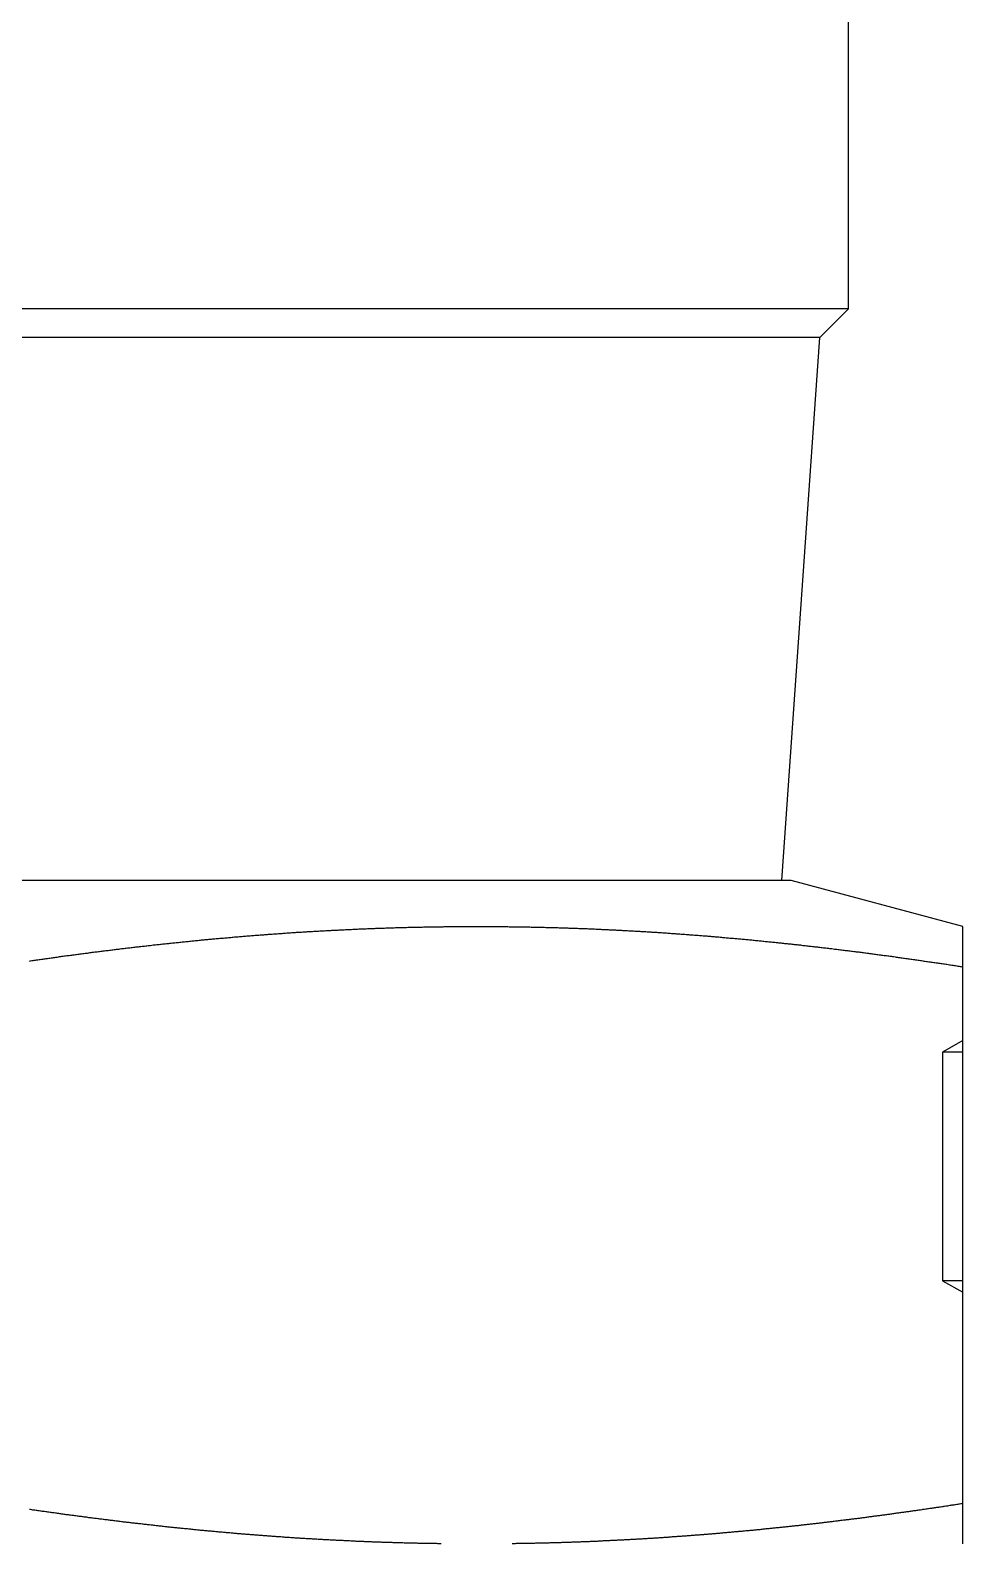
# Model space of a CAD drawing. Extents: x -6 to 107, y -15 to 86.
# Drawn here: x 97.18 to 105.33, y 10.18 to 23.41 of the extents above; entities that cross this region are included whole.
import ezdxf

# ---------------------------------------------------------------- set-up
doc = ezdxf.new("R2010")
doc.units = 0
doc.layers.get('0').update_dxf_attribs({"linetype": 'CONTINUOUS'})

msp = doc.modelspace()

# ---------------------------------------------------------------- linework, layer by layer
at = {"color": 7, "linetype": 'CONTINUOUS'}
for p, q in [((104.331, 20.978), (104.331, 23.978)), ((104.331, 20.978), (89.331, 20.978)), ((104.081, 20.728), (104.331, 20.978)), ((104.081, 20.728), (89.581, 20.728)), ((103.748, 15.978), (104.081, 20.728)), ((103.831, 15.978), (89.831, 15.978)), ((105.331, 15.576), (103.831, 15.978)), ((105.331, 10.178), (105.331, 15.576)), ((105.331, 14.578), (105.155, 14.478)), ((105.155, 14.478), (105.155, 12.478)), ((105.331, 14.478), (105.155, 14.478)), ((105.155, 12.478), (105.331, 12.378)), ((105.331, 12.478), (105.155, 12.478))]:
    msp.add_line(p, q, dxfattribs=at)
at = {"color": 7}
for points in [[(97.169, 15.274, 0), (97.179, 15.276, 0), (97.19, 15.278, 0), (97.201, 15.279, 0), (97.211, 15.281, 0), (97.222, 15.282, 0), (97.232, 15.284, 0), (97.243, 15.285, 0), (97.253, 15.287, 0), (97.264, 15.288, 0), (97.275, 15.29, 0), (97.285, 15.291, 0), (97.296, 15.293, 0), (97.306, 15.294, 0), (97.317, 15.296, 0), (97.327, 15.297, 0), (97.338, 15.299, 0), (97.349, 15.3, 0), (97.359, 15.302, 0), (97.37, 15.303, 0), (97.38, 15.305, 0), (97.391, 15.306, 0), (97.401, 15.307, 0), (97.412, 15.309, 0), (97.423, 15.31, 0), (97.433, 15.312, 0), (97.444, 15.313, 0), (97.454, 15.315, 0), (97.465, 15.316, 0), (97.476, 15.318, 0), (97.486, 15.319, 0), (97.497, 15.321, 0), (97.507, 15.322, 0), (97.518, 15.323, 0), (97.529, 15.325, 0), (97.539, 15.326, 0), (97.55, 15.328, 0), (97.56, 15.329, 0), (97.571, 15.331, 0), (97.582, 15.332, 0), (97.592, 15.333, 0), (97.603, 15.335, 0), (97.613, 15.336, 0), (97.624, 15.338, 0), (97.635, 15.339, 0), (97.645, 15.34, 0), (97.656, 15.342, 0), (97.666, 15.343, 0), (97.677, 15.344, 0), (97.688, 15.346, 0), (97.698, 15.347, 0), (97.709, 15.349, 0), (97.719, 15.35, 0), (97.73, 15.351, 0), (97.74, 15.353, 0), (97.751, 15.354, 0), (97.762, 15.355, 0), (97.772, 15.357, 0), (97.783, 15.358, 0), (97.793, 15.359, 0), (97.804, 15.361, 0), (97.815, 15.362, 0), (97.825, 15.363, 0), (97.836, 15.365, 0), (97.847, 15.366, 0), (97.857, 15.367, 0), (97.868, 15.369, 0), (97.878, 15.37, 0), (97.889, 15.371, 0), (97.9, 15.373, 0), (97.91, 15.374, 0), (97.921, 15.375, 0), (97.931, 15.377, 0), (97.942, 15.378, 0), (97.953, 15.379, 0), (97.963, 15.38, 0), (97.974, 15.382, 0), (97.984, 15.383, 0), (97.995, 15.384, 0), (98.006, 15.385, 0), (98.016, 15.387, 0), (98.027, 15.388, 0), (98.037, 15.389, 0), (98.048, 15.39, 0), (98.059, 15.392, 0), (98.069, 15.393, 0), (98.08, 15.394, 0), (98.091, 15.395, 0), (98.101, 15.397, 0), (98.112, 15.398, 0), (98.122, 15.399, 0), (98.133, 15.4, 0), (98.144, 15.402, 0), (98.154, 15.403, 0), (98.165, 15.404, 0), (98.175, 15.405, 0), (98.186, 15.406, 0), (98.197, 15.408, 0), (98.207, 15.409, 0), (98.218, 15.41, 0), (98.228, 15.411, 0), (98.239, 15.412, 0), (98.25, 15.414, 0), (98.26, 15.415, 0), (98.271, 15.416, 0), (98.282, 15.417, 0), (98.292, 15.418, 0), (98.303, 15.419, 0), (98.314, 15.421, 0), (98.324, 15.422, 0), (98.335, 15.423, 0), (98.345, 15.424, 0), (98.356, 15.425, 0), (98.367, 15.426, 0), (98.377, 15.427, 0), (98.388, 15.428, 0), (98.398, 15.43, 0), (98.409, 15.431, 0), (98.42, 15.432, 0), (98.43, 15.433, 0), (98.441, 15.434, 0), (98.452, 15.435, 0), (98.462, 15.436, 0), (98.473, 15.437, 0), (98.484, 15.438, 0), (98.494, 15.44, 0), (98.505, 15.441, 0), (98.515, 15.442, 0), (98.526, 15.443, 0), (98.537, 15.444, 0), (98.547, 15.445, 0), (98.558, 15.446, 0), (98.569, 15.447, 0), (98.579, 15.448, 0), (98.59, 15.449, 0), (98.6, 15.45, 0), (98.611, 15.451, 0), (98.622, 15.452, 0), (98.632, 15.454, 0), (98.643, 15.454, 0), (98.654, 15.456, 0), (98.664, 15.457, 0), (98.675, 15.458, 0), (98.686, 15.459, 0), (98.696, 15.46, 0), (98.707, 15.461, 0), (98.717, 15.462, 0), (98.728, 15.463, 0), (98.739, 15.464, 0), (98.749, 15.465, 0), (98.76, 15.466, 0), (98.771, 15.467, 0), (98.781, 15.468, 0), (98.792, 15.469, 0), (98.802, 15.47, 0), (98.813, 15.47, 0), (98.824, 15.472, 0), (98.835, 15.473, 0), (98.845, 15.473, 0), (98.856, 15.474, 0), (98.866, 15.475, 0), (98.877, 15.476, 0), (98.888, 15.477, 0), (98.898, 15.478, 0), (98.909, 15.479, 0), (98.92, 15.48, 0), (98.93, 15.481, 0), (98.941, 15.482, 0), (98.951, 15.483, 0), (98.962, 15.484, 0), (98.973, 15.485, 0), (98.984, 15.486, 0), (98.994, 15.486, 0), (99.005, 15.487, 0), (99.015, 15.488, 0), (99.026, 15.489, 0), (99.037, 15.49, 0), (99.047, 15.491, 0), (99.058, 15.492, 0), (99.069, 15.493, 0), (99.079, 15.493, 0), (99.09, 15.494, 0), (99.101, 15.495, 0), (99.111, 15.496, 0), (99.122, 15.497, 0), (99.133, 15.498, 0), (99.143, 15.499, 0), (99.154, 15.499, 0), (99.165, 15.5, 0), (99.175, 15.501, 0), (99.186, 15.502, 0), (99.197, 15.503, 0), (99.207, 15.504, 0), (99.218, 15.504, 0), (99.228, 15.505, 0), (99.239, 15.506, 0), (99.25, 15.507, 0), (99.26, 15.508, 0), (99.271, 15.508, 0), (99.282, 15.509, 0), (99.292, 15.51, 0), (99.303, 15.511, 0), (99.314, 15.511, 0), (99.324, 15.512, 0), (99.335, 15.513, 0), (99.346, 15.514, 0), (99.356, 15.514, 0), (99.367, 15.515, 0), (99.378, 15.516, 0), (99.388, 15.517, 0), (99.399, 15.517, 0), (99.41, 15.518, 0), (99.42, 15.519, 0), (99.431, 15.52, 0), (99.442, 15.52, 0), (99.452, 15.521, 0), (99.463, 15.522, 0), (99.474, 15.523, 0), (99.484, 15.523, 0), (99.495, 15.524, 0), (99.506, 15.525, 0), (99.516, 15.525, 0), (99.527, 15.526, 0), (99.538, 15.527, 0), (99.548, 15.527, 0), (99.559, 15.528, 0), (99.57, 15.529, 0), (99.58, 15.529, 0), (99.591, 15.53, 0), (99.602, 15.531, 0), (99.612, 15.531, 0), (99.623, 15.532, 0), (99.634, 15.533, 0), (99.644, 15.533, 0), (99.655, 15.534, 0), (99.666, 15.534, 0), (99.676, 15.535, 0), (99.687, 15.536, 0), (99.698, 15.536, 0), (99.708, 15.537, 0), (99.719, 15.537, 0), (99.73, 15.538, 0), (99.74, 15.539, 0), (99.751, 15.539, 0), (99.762, 15.54, 0), (99.772, 15.54, 0), (99.783, 15.541, 0), (99.794, 15.541, 0), (99.804, 15.542, 0), (99.815, 15.543, 0), (99.826, 15.543, 0), (99.836, 15.544, 0), (99.847, 15.544, 0), (99.858, 15.545, 0), (99.868, 15.545, 0), (99.879, 15.546, 0), (99.89, 15.546, 0), (99.9, 15.547, 0), (99.911, 15.547, 0), (99.922, 15.548, 0), (99.932, 15.549, 0), (99.943, 15.549, 0), (99.954, 15.55, 0), (99.964, 15.55, 0), (99.975, 15.551, 0), (99.986, 15.551, 0), (99.996, 15.552, 0), (100.007, 15.552, 0), (100.018, 15.553, 0), (100.028, 15.553, 0), (100.039, 15.553, 0), (100.05, 15.554, 0), (100.06, 15.554, 0), (100.071, 15.555, 0), (100.082, 15.555, 0), (100.092, 15.556, 0), (100.103, 15.556, 0), (100.114, 15.556, 0), (100.125, 15.557, 0), (100.135, 15.557, 0), (100.146, 15.558, 0), (100.157, 15.558, 0), (100.167, 15.559, 0), (100.178, 15.559, 0), (100.189, 15.559, 0), (100.199, 15.56, 0), (100.21, 15.56, 0), (100.221, 15.561, 0), (100.231, 15.561, 0), (100.242, 15.561, 0), (100.253, 15.562, 0), (100.263, 15.562, 0), (100.274, 15.562, 0), (100.285, 15.563, 0), (100.295, 15.563, 0), (100.306, 15.563, 0), (100.317, 15.564, 0), (100.327, 15.564, 0), (100.338, 15.565, 0), (100.349, 15.565, 0), (100.359, 15.565, 0), (100.37, 15.566, 0), (100.381, 15.566, 0), (100.391, 15.566, 0), (100.402, 15.566, 0), (100.413, 15.567, 0), (100.424, 15.567, 0), (100.434, 15.567, 0), (100.445, 15.568, 0), (100.456, 15.568, 0), (100.466, 15.568, 0), (100.477, 15.569, 0), (100.488, 15.569, 0), (100.498, 15.569, 0), (100.509, 15.569, 0), (100.52, 15.569, 0), (100.53, 15.57, 0), (100.541, 15.57, 0), (100.552, 15.57, 0), (100.562, 15.57, 0), (100.573, 15.571, 0), (100.584, 15.571, 0), (100.594, 15.571, 0), (100.605, 15.571, 0), (100.616, 15.572, 0), (100.626, 15.572, 0), (100.637, 15.572, 0), (100.648, 15.572, 0), (100.659, 15.572, 0), (100.669, 15.573, 0), (100.68, 15.573, 0), (100.691, 15.573, 0), (100.701, 15.573, 0), (100.712, 15.573, 0), (100.723, 15.573, 0), (100.733, 15.574, 0), (100.744, 15.574, 0), (100.755, 15.574, 0), (100.765, 15.574, 0), (100.776, 15.574, 0), (100.787, 15.574, 0), (100.797, 15.575, 0), (100.808, 15.575, 0), (100.819, 15.575, 0), (100.829, 15.575, 0), (100.84, 15.575, 0), (100.851, 15.575, 0), (100.862, 15.575, 0), (100.872, 15.575, 0), (100.883, 15.575, 0), (100.894, 15.575, 0), (100.904, 15.575, 0), (100.915, 15.576, 0), (100.926, 15.576, 0), (100.936, 15.576, 0), (100.947, 15.576, 0), (100.958, 15.576, 0), (100.968, 15.576, 0), (100.979, 15.576, 0), (100.99, 15.576, 0), (101, 15.576, 0), (101.011, 15.576, 0), (101.022, 15.576, 0), (101.033, 15.576, 0), (101.043, 15.576, 0), (101.054, 15.576, 0), (101.065, 15.576, 0), (101.075, 15.576, 0), (101.086, 15.576, 0), (101.097, 15.576, 0), (101.107, 15.576, 0), (101.118, 15.576, 0), (101.129, 15.576, 0), (101.139, 15.576, 0), (101.15, 15.576, 0), (101.161, 15.576, 0), (101.171, 15.576, 0), (101.182, 15.576, 0), (101.193, 15.576, 0), (101.203, 15.576, 0), (101.214, 15.576, 0), (101.225, 15.576, 0), (101.236, 15.576, 0), (101.246, 15.575, 0), (101.257, 15.575, 0), (101.268, 15.575, 0), (101.278, 15.575, 0), (101.289, 15.575, 0), (101.3, 15.575, 0), (101.31, 15.575, 0), (101.321, 15.575, 0), (101.332, 15.575, 0), (101.342, 15.575, 0), (101.353, 15.575, 0), (101.364, 15.574, 0), (101.374, 15.574, 0), (101.385, 15.574, 0), (101.396, 15.574, 0), (101.407, 15.574, 0), (101.417, 15.574, 0), (101.428, 15.574, 0), (101.439, 15.573, 0), (101.449, 15.573, 0), (101.46, 15.573, 0), (101.471, 15.573, 0), (101.481, 15.573, 0), (101.492, 15.572, 0), (101.503, 15.572, 0), (101.513, 15.572, 0), (101.524, 15.572, 0), (101.535, 15.572, 0), (101.545, 15.572, 0), (101.556, 15.571, 0), (101.567, 15.571, 0), (101.577, 15.571, 0), (101.588, 15.571, 0), (101.599, 15.57, 0), (101.609, 15.57, 0), (101.62, 15.57, 0), (101.631, 15.57, 0), (101.642, 15.569, 0), (101.652, 15.569, 0), (101.663, 15.569, 0), (101.674, 15.569, 0), (101.684, 15.568, 0), (101.695, 15.568, 0), (101.706, 15.568, 0), (101.716, 15.568, 0), (101.727, 15.567, 0), (101.738, 15.567, 0), (101.748, 15.567, 0), (101.759, 15.566, 0), (101.77, 15.566, 0), (101.78, 15.566, 0), (101.791, 15.566, 0), (101.802, 15.565, 0), (101.812, 15.565, 0), (101.823, 15.565, 0), (101.834, 15.564, 0), (101.844, 15.564, 0), (101.855, 15.563, 0), (101.866, 15.563, 0), (101.877, 15.563, 0), (101.887, 15.562, 0), (101.898, 15.562, 0), (101.909, 15.562, 0), (101.919, 15.561, 0), (101.93, 15.561, 0), (101.941, 15.561, 0), (101.951, 15.56, 0), (101.962, 15.56, 0), (101.973, 15.559, 0), (101.983, 15.559, 0), (101.994, 15.559, 0), (102.005, 15.558, 0), (102.015, 15.558, 0), (102.026, 15.557, 0), (102.037, 15.557, 0), (102.047, 15.557, 0), (102.058, 15.556, 0), (102.069, 15.556, 0), (102.079, 15.555, 0), (102.09, 15.555, 0), (102.101, 15.554, 0), (102.111, 15.554, 0), (102.122, 15.553, 0), (102.133, 15.553, 0), (102.143, 15.553, 0), (102.154, 15.552, 0), (102.165, 15.552, 0), (102.175, 15.551, 0), (102.186, 15.551, 0), (102.197, 15.55, 0), (102.208, 15.55, 0), (102.218, 15.549, 0), (102.229, 15.549, 0), (102.24, 15.548, 0), (102.25, 15.548, 0), (102.261, 15.547, 0), (102.272, 15.546, 0), (102.282, 15.546, 0), (102.293, 15.546, 0), (102.304, 15.545, 0), (102.314, 15.544, 0), (102.325, 15.544, 0), (102.336, 15.543, 0), (102.346, 15.543, 0), (102.357, 15.542, 0), (102.368, 15.542, 0), (102.378, 15.541, 0), (102.389, 15.54, 0), (102.4, 15.54, 0), (102.41, 15.539, 0), (102.421, 15.539, 0), (102.432, 15.538, 0), (102.442, 15.537, 0), (102.453, 15.537, 0), (102.464, 15.536, 0), (102.474, 15.536, 0), (102.485, 15.535, 0), (102.496, 15.534, 0), (102.506, 15.534, 0), (102.517, 15.533, 0), (102.528, 15.533, 0), (102.538, 15.532, 0), (102.549, 15.531, 0), (102.56, 15.531, 0), (102.57, 15.53, 0), (102.581, 15.529, 0), (102.592, 15.529, 0), (102.602, 15.528, 0), (102.613, 15.527, 0), (102.624, 15.527, 0), (102.634, 15.526, 0), (102.645, 15.525, 0), (102.656, 15.525, 0), (102.666, 15.524, 0), (102.677, 15.523, 0), (102.688, 15.523, 0), (102.698, 15.522, 0), (102.709, 15.521, 0), (102.72, 15.52, 0), (102.73, 15.52, 0), (102.741, 15.519, 0), (102.752, 15.518, 0), (102.762, 15.518, 0), (102.773, 15.517, 0), (102.784, 15.516, 0), (102.794, 15.515, 0), (102.805, 15.514, 0), (102.816, 15.514, 0), (102.826, 15.513, 0), (102.837, 15.512, 0), (102.847, 15.511, 0), (102.858, 15.511, 0), (102.869, 15.51, 0), (102.879, 15.509, 0), (102.89, 15.508, 0), (102.901, 15.508, 0), (102.911, 15.507, 0), (102.922, 15.506, 0), (102.933, 15.505, 0), (102.943, 15.504, 0), (102.954, 15.504, 0), (102.965, 15.503, 0), (102.975, 15.502, 0), (102.986, 15.501, 0), (102.997, 15.5, 0), (103.007, 15.499, 0), (103.018, 15.499, 0), (103.029, 15.498, 0), (103.039, 15.497, 0), (103.05, 15.496, 0), (103.061, 15.495, 0), (103.071, 15.494, 0), (103.082, 15.493, 0), (103.093, 15.493, 0), (103.103, 15.492, 0), (103.114, 15.491, 0), (103.124, 15.49, 0), (103.135, 15.489, 0), (103.146, 15.488, 0), (103.156, 15.487, 0), (103.167, 15.486, 0), (103.178, 15.486, 0), (103.188, 15.485, 0), (103.199, 15.484, 0), (103.21, 15.483, 0), (103.22, 15.482, 0), (103.231, 15.481, 0), (103.242, 15.48, 0), (103.252, 15.479, 0), (103.263, 15.478, 0), (103.274, 15.477, 0), (103.284, 15.476, 0), (103.295, 15.475, 0), (103.305, 15.474, 0), (103.316, 15.473, 0), (103.327, 15.473, 0), (103.337, 15.472, 0), (103.348, 15.47, 0), (103.359, 15.47, 0), (103.369, 15.469, 0), (103.38, 15.468, 0), (103.391, 15.467, 0), (103.401, 15.466, 0), (103.412, 15.465, 0), (103.423, 15.464, 0), (103.433, 15.463, 0), (103.444, 15.462, 0), (103.454, 15.461, 0), (103.465, 15.46, 0), (103.476, 15.459, 0), (103.486, 15.458, 0), (103.497, 15.457, 0), (103.508, 15.456, 0), (103.518, 15.454, 0), (103.529, 15.454, 0), (103.54, 15.452, 0), (103.55, 15.451, 0), (103.561, 15.45, 0), (103.571, 15.449, 0), (103.582, 15.448, 0), (103.593, 15.447, 0), (103.603, 15.446, 0), (103.614, 15.445, 0), (103.625, 15.444, 0), (103.635, 15.443, 0), (103.646, 15.442, 0), (103.656, 15.441, 0), (103.667, 15.44, 0), (103.678, 15.439, 0), (103.688, 15.438, 0), (103.699, 15.436, 0), (103.71, 15.435, 0), (103.72, 15.434, 0), (103.731, 15.433, 0), (103.742, 15.432, 0), (103.752, 15.431, 0), (103.763, 15.43, 0), (103.773, 15.428, 0), (103.784, 15.427, 0), (103.795, 15.426, 0), (103.805, 15.425, 0), (103.816, 15.424, 0), (103.827, 15.423, 0), (103.837, 15.422, 0), (103.848, 15.421, 0), (103.858, 15.419, 0), (103.869, 15.418, 0), (103.88, 15.417, 0), (103.89, 15.416, 0), (103.901, 15.415, 0), (103.911, 15.414, 0), (103.922, 15.412, 0), (103.933, 15.411, 0), (103.943, 15.41, 0), (103.954, 15.409, 0), (103.965, 15.408, 0), (103.975, 15.406, 0), (103.986, 15.405, 0), (103.996, 15.404, 0), (104.007, 15.403, 0), (104.018, 15.402, 0), (104.028, 15.4, 0), (104.039, 15.399, 0), (104.05, 15.398, 0), (104.06, 15.397, 0), (104.071, 15.395, 0), (104.081, 15.394, 0), (104.092, 15.393, 0), (104.103, 15.392, 0), (104.113, 15.39, 0), (104.124, 15.389, 0), (104.134, 15.388, 0), (104.145, 15.387, 0), (104.156, 15.385, 0), (104.166, 15.384, 0), (104.177, 15.383, 0), (104.187, 15.382, 0), (104.198, 15.38, 0), (104.209, 15.379, 0), (104.219, 15.378, 0), (104.23, 15.377, 0), (104.241, 15.375, 0), (104.251, 15.374, 0), (104.262, 15.373, 0), (104.272, 15.371, 0), (104.283, 15.37, 0), (104.294, 15.369, 0), (104.304, 15.367, 0), (104.315, 15.366, 0), (104.325, 15.365, 0), (104.336, 15.363, 0), (104.347, 15.362, 0), (104.357, 15.361, 0), (104.368, 15.359, 0), (104.378, 15.358, 0), (104.389, 15.357, 0), (104.4, 15.355, 0), (104.41, 15.354, 0), (104.421, 15.353, 0), (104.431, 15.351, 0), (104.442, 15.35, 0), (104.453, 15.349, 0), (104.463, 15.347, 0), (104.474, 15.346, 0), (104.484, 15.345, 0), (104.495, 15.343, 0), (104.506, 15.342, 0), (104.516, 15.34, 0), (104.527, 15.339, 0), (104.537, 15.338, 0), (104.548, 15.336, 0), (104.559, 15.335, 0), (104.569, 15.333, 0), (104.58, 15.332, 0), (104.59, 15.331, 0), (104.601, 15.329, 0), (104.611, 15.328, 0), (104.622, 15.326, 0), (104.633, 15.325, 0), (104.643, 15.323, 0), (104.654, 15.322, 0), (104.664, 15.321, 0), (104.675, 15.319, 0), (104.686, 15.318, 0), (104.696, 15.316, 0), (104.707, 15.315, 0), (104.717, 15.313, 0), (104.728, 15.312, 0), (104.739, 15.31, 0), (104.749, 15.309, 0), (104.76, 15.307, 0), (104.77, 15.306, 0), (104.781, 15.305, 0), (104.791, 15.303, 0), (104.802, 15.302, 0), (104.813, 15.3, 0), (104.823, 15.299, 0), (104.834, 15.297, 0), (104.844, 15.296, 0), (104.855, 15.294, 0), (104.866, 15.293, 0), (104.876, 15.291, 0), (104.887, 15.29, 0), (104.897, 15.288, 0), (104.908, 15.287, 0), (104.918, 15.285, 0), (104.929, 15.284, 0), (104.94, 15.282, 0), (104.95, 15.281, 0), (104.961, 15.279, 0), (104.971, 15.278, 0), (104.982, 15.276, 0), (104.992, 15.274, 0), (105.003, 15.273, 0), (105.014, 15.271, 0), (105.024, 15.27, 0), (105.035, 15.268, 0), (105.045, 15.267, 0), (105.056, 15.265, 0), (105.066, 15.264, 0), (105.077, 15.262, 0), (105.088, 15.261, 0), (105.098, 15.259, 0), (105.109, 15.258, 0), (105.119, 15.256, 0), (105.13, 15.254, 0), (105.14, 15.253, 0), (105.151, 15.251, 0), (105.162, 15.25, 0), (105.172, 15.248, 0), (105.183, 15.246, 0), (105.193, 15.245, 0), (105.204, 15.243, 0), (105.214, 15.242, 0), (105.225, 15.24, 0), (105.236, 15.238, 0), (105.246, 15.237, 0), (105.257, 15.235, 0), (105.267, 15.234, 0), (105.278, 15.232, 0), (105.288, 15.23, 0), (105.299, 15.229, 0), (105.309, 15.227, 0), (105.32, 15.225, 0), (105.331, 15.224, 0)], [(100.77, 10.178, 0), (100.76, 10.178, 0), (100.751, 10.178, 0), (100.741, 10.178, 0), (100.732, 10.179, 0), (100.722, 10.179, 0), (100.713, 10.179, 0), (100.703, 10.179, 0), (100.694, 10.179, 0), (100.684, 10.179, 0), (100.675, 10.18, 0), (100.665, 10.18, 0), (100.656, 10.18, 0), (100.646, 10.18, 0), (100.637, 10.18, 0), (100.627, 10.18, 0), (100.617, 10.181, 0), (100.608, 10.181, 0), (100.598, 10.181, 0), (100.589, 10.181, 0), (100.579, 10.181, 0), (100.57, 10.181, 0), (100.56, 10.182, 0), (100.551, 10.182, 0), (100.541, 10.182, 0), (100.532, 10.182, 0), (100.522, 10.183, 0), (100.513, 10.183, 0), (100.503, 10.183, 0), (100.493, 10.183, 0), (100.484, 10.184, 0), (100.474, 10.184, 0), (100.465, 10.184, 0), (100.455, 10.184, 0), (100.446, 10.184, 0), (100.436, 10.185, 0), (100.427, 10.185, 0), (100.417, 10.185, 0), (100.408, 10.186, 0), (100.398, 10.186, 0), (100.389, 10.186, 0), (100.379, 10.186, 0), (100.37, 10.187, 0), (100.36, 10.187, 0), (100.35, 10.187, 0), (100.341, 10.188, 0), (100.331, 10.188, 0), (100.322, 10.188, 0), (100.312, 10.188, 0), (100.303, 10.189, 0), (100.293, 10.189, 0), (100.284, 10.189, 0), (100.274, 10.19, 0), (100.265, 10.19, 0), (100.255, 10.19, 0), (100.246, 10.191, 0), (100.236, 10.191, 0), (100.227, 10.191, 0), (100.217, 10.192, 0), (100.207, 10.192, 0), (100.198, 10.192, 0), (100.188, 10.193, 0), (100.179, 10.193, 0), (100.169, 10.193, 0), (100.16, 10.194, 0), (100.15, 10.194, 0), (100.141, 10.194, 0), (100.131, 10.195, 0), (100.122, 10.195, 0), (100.112, 10.196, 0), (100.103, 10.196, 0), (100.093, 10.197, 0), (100.084, 10.197, 0), (100.074, 10.197, 0), (100.064, 10.198, 0), (100.055, 10.198, 0), (100.045, 10.198, 0), (100.036, 10.199, 0), (100.026, 10.199, 0), (100.017, 10.2, 0), (100.007, 10.2, 0), (99.998, 10.201, 0), (99.988, 10.201, 0), (99.979, 10.201, 0), (99.969, 10.202, 0), (99.96, 10.202, 0), (99.95, 10.203, 0), (99.941, 10.203, 0), (99.931, 10.204, 0), (99.922, 10.204, 0), (99.912, 10.205, 0), (99.903, 10.205, 0), (99.893, 10.206, 0), (99.883, 10.206, 0), (99.874, 10.206, 0), (99.864, 10.207, 0), (99.855, 10.207, 0), (99.845, 10.208, 0), (99.836, 10.208, 0), (99.826, 10.209, 0), (99.817, 10.209, 0), (99.807, 10.21, 0), (99.798, 10.21, 0), (99.788, 10.211, 0), (99.779, 10.211, 0), (99.769, 10.212, 0), (99.76, 10.212, 0), (99.75, 10.213, 0), (99.741, 10.213, 0), (99.731, 10.214, 0), (99.722, 10.214, 0), (99.712, 10.215, 0), (99.703, 10.216, 0), (99.693, 10.216, 0), (99.683, 10.217, 0), (99.674, 10.217, 0), (99.664, 10.218, 0), (99.655, 10.218, 0), (99.645, 10.219, 0), (99.636, 10.22, 0), (99.626, 10.22, 0), (99.617, 10.221, 0), (99.607, 10.221, 0), (99.598, 10.222, 0), (99.588, 10.222, 0), (99.579, 10.223, 0), (99.569, 10.224, 0), (99.56, 10.224, 0), (99.55, 10.225, 0), (99.541, 10.225, 0), (99.531, 10.226, 0), (99.522, 10.227, 0), (99.512, 10.227, 0), (99.503, 10.228, 0), (99.493, 10.228, 0), (99.484, 10.229, 0), (99.474, 10.23, 0), (99.465, 10.23, 0), (99.455, 10.231, 0), (99.445, 10.232, 0), (99.436, 10.232, 0), (99.426, 10.233, 0), (99.417, 10.233, 0), (99.407, 10.234, 0), (99.398, 10.235, 0), (99.388, 10.236, 0), (99.379, 10.236, 0), (99.369, 10.237, 0), (99.36, 10.238, 0), (99.35, 10.238, 0), (99.341, 10.239, 0), (99.331, 10.239, 0), (99.322, 10.24, 0), (99.312, 10.241, 0), (99.303, 10.242, 0), (99.293, 10.242, 0), (99.284, 10.243, 0), (99.274, 10.244, 0), (99.265, 10.244, 0), (99.255, 10.245, 0), (99.246, 10.246, 0), (99.236, 10.246, 0), (99.227, 10.247, 0), (99.217, 10.248, 0), (99.208, 10.249, 0), (99.198, 10.249, 0), (99.189, 10.25, 0), (99.179, 10.251, 0), (99.17, 10.252, 0), (99.16, 10.252, 0), (99.151, 10.253, 0), (99.141, 10.254, 0), (99.132, 10.255, 0), (99.122, 10.255, 0), (99.112, 10.256, 0), (99.103, 10.257, 0), (99.094, 10.258, 0), (99.084, 10.258, 0), (99.075, 10.259, 0), (99.065, 10.26, 0), (99.055, 10.261, 0), (99.046, 10.261, 0), (99.037, 10.262, 0), (99.027, 10.263, 0), (99.017, 10.264, 0), (99.008, 10.265, 0), (98.999, 10.265, 0), (98.989, 10.266, 0), (98.98, 10.267, 0), (98.97, 10.268, 0), (98.96, 10.269, 0), (98.951, 10.27, 0), (98.941, 10.27, 0), (98.932, 10.271, 0), (98.922, 10.272, 0), (98.913, 10.273, 0), (98.903, 10.274, 0), (98.894, 10.274, 0), (98.884, 10.275, 0), (98.875, 10.276, 0), (98.865, 10.277, 0), (98.856, 10.278, 0), (98.846, 10.279, 0), (98.837, 10.28, 0), (98.827, 10.28, 0), (98.818, 10.281, 0), (98.808, 10.282, 0), (98.799, 10.283, 0), (98.789, 10.284, 0), (98.78, 10.285, 0), (98.77, 10.286, 0), (98.761, 10.287, 0), (98.751, 10.287, 0), (98.742, 10.288, 0), (98.733, 10.289, 0), (98.723, 10.29, 0), (98.713, 10.291, 0), (98.704, 10.292, 0), (98.695, 10.293, 0), (98.685, 10.294, 0), (98.675, 10.294, 0), (98.666, 10.295, 0), (98.656, 10.296, 0), (98.647, 10.297, 0), (98.638, 10.298, 0), (98.628, 10.299, 0), (98.618, 10.3, 0), (98.609, 10.301, 0), (98.6, 10.302, 0), (98.59, 10.303, 0), (98.581, 10.304, 0), (98.571, 10.305, 0), (98.562, 10.306, 0), (98.552, 10.307, 0), (98.543, 10.308, 0), (98.533, 10.309, 0), (98.524, 10.309, 0), (98.514, 10.31, 0), (98.505, 10.312, 0), (98.495, 10.312, 0), (98.486, 10.313, 0), (98.476, 10.314, 0), (98.467, 10.315, 0), (98.457, 10.316, 0), (98.448, 10.317, 0), (98.438, 10.318, 0), (98.429, 10.319, 0), (98.419, 10.32, 0), (98.41, 10.321, 0), (98.4, 10.322, 0), (98.391, 10.323, 0), (98.381, 10.324, 0), (98.372, 10.325, 0), (98.362, 10.326, 0), (98.353, 10.327, 0), (98.343, 10.328, 0), (98.334, 10.329, 0), (98.324, 10.331, 0), (98.315, 10.332, 0), (98.305, 10.332, 0), (98.296, 10.334, 0), (98.287, 10.335, 0), (98.277, 10.336, 0), (98.267, 10.337, 0), (98.258, 10.338, 0), (98.249, 10.339, 0), (98.239, 10.34, 0), (98.23, 10.341, 0), (98.22, 10.342, 0), (98.211, 10.343, 0), (98.201, 10.344, 0), (98.192, 10.345, 0), (98.182, 10.346, 0), (98.173, 10.347, 0), (98.163, 10.348, 0), (98.154, 10.35, 0), (98.144, 10.351, 0), (98.135, 10.352, 0), (98.125, 10.353, 0), (98.116, 10.354, 0), (98.106, 10.355, 0), (98.097, 10.356, 0), (98.088, 10.357, 0), (98.078, 10.358, 0), (98.069, 10.359, 0), (98.059, 10.361, 0), (98.05, 10.362, 0), (98.04, 10.363, 0), (98.031, 10.364, 0), (98.021, 10.365, 0), (98.012, 10.366, 0), (98.002, 10.367, 0), (97.993, 10.368, 0), (97.983, 10.369, 0), (97.974, 10.371, 0), (97.964, 10.372, 0), (97.955, 10.373, 0), (97.945, 10.374, 0), (97.936, 10.375, 0), (97.927, 10.376, 0), (97.917, 10.377, 0), (97.907, 10.379, 0), (97.898, 10.38, 0), (97.889, 10.381, 0), (97.879, 10.382, 0), (97.87, 10.383, 0), (97.86, 10.384, 0), (97.851, 10.386, 0), (97.841, 10.387, 0), (97.832, 10.388, 0), (97.822, 10.389, 0), (97.813, 10.39, 0), (97.803, 10.392, 0), (97.794, 10.393, 0), (97.784, 10.394, 0), (97.775, 10.395, 0), (97.766, 10.396, 0), (97.756, 10.398, 0), (97.747, 10.399, 0), (97.737, 10.4, 0), (97.728, 10.401, 0), (97.718, 10.402, 0), (97.709, 10.404, 0), (97.699, 10.405, 0), (97.69, 10.406, 0), (97.68, 10.407, 0), (97.671, 10.409, 0), (97.662, 10.41, 0), (97.652, 10.411, 0), (97.643, 10.412, 0), (97.633, 10.413, 0), (97.624, 10.415, 0), (97.614, 10.416, 0), (97.605, 10.417, 0), (97.595, 10.418, 0), (97.586, 10.42, 0), (97.576, 10.421, 0), (97.567, 10.422, 0), (97.558, 10.424, 0), (97.548, 10.425, 0), (97.539, 10.426, 0), (97.529, 10.427, 0), (97.52, 10.428, 0), (97.51, 10.43, 0), (97.501, 10.431, 0), (97.491, 10.432, 0), (97.482, 10.434, 0), (97.472, 10.435, 0), (97.463, 10.436, 0), (97.454, 10.438, 0), (97.444, 10.439, 0), (97.435, 10.44, 0), (97.425, 10.441, 0), (97.416, 10.443, 0), (97.406, 10.444, 0), (97.397, 10.445, 0), (97.387, 10.447, 0), (97.378, 10.448, 0), (97.368, 10.449, 0), (97.359, 10.451, 0), (97.35, 10.452, 0), (97.34, 10.453, 0), (97.331, 10.454, 0), (97.321, 10.456, 0), (97.312, 10.457, 0), (97.302, 10.459, 0), (97.293, 10.46, 0), (97.284, 10.461, 0), (97.274, 10.463, 0), (97.265, 10.464, 0), (97.255, 10.465, 0), (97.246, 10.467, 0), (97.236, 10.468, 0), (97.227, 10.469, 0), (97.217, 10.471, 0), (97.208, 10.472, 0), (97.198, 10.473, 0), (97.189, 10.475, 0), (97.18, 10.476, 0), (97.17, 10.477, 0)], [(105.331, 10.528, 0), (105.322, 10.527, 0), (105.313, 10.526, 0), (105.304, 10.524, 0), (105.296, 10.523, 0), (105.287, 10.522, 0), (105.278, 10.52, 0), (105.269, 10.519, 0), (105.261, 10.518, 0), (105.252, 10.516, 0), (105.243, 10.515, 0), (105.234, 10.514, 0), (105.226, 10.512, 0), (105.217, 10.511, 0), (105.208, 10.51, 0), (105.199, 10.508, 0), (105.191, 10.507, 0), (105.182, 10.506, 0), (105.173, 10.504, 0), (105.164, 10.503, 0), (105.156, 10.502, 0), (105.147, 10.5, 0), (105.138, 10.499, 0), (105.129, 10.498, 0), (105.12, 10.496, 0), (105.112, 10.495, 0), (105.103, 10.494, 0), (105.094, 10.493, 0), (105.085, 10.491, 0), (105.077, 10.49, 0), (105.068, 10.489, 0), (105.059, 10.487, 0), (105.05, 10.486, 0), (105.042, 10.485, 0), (105.033, 10.483, 0), (105.024, 10.482, 0), (105.015, 10.481, 0), (105.007, 10.48, 0), (104.998, 10.478, 0), (104.989, 10.477, 0), (104.98, 10.476, 0), (104.972, 10.475, 0), (104.963, 10.473, 0), (104.954, 10.472, 0), (104.945, 10.471, 0), (104.936, 10.47, 0), (104.928, 10.468, 0), (104.919, 10.467, 0), (104.91, 10.466, 0), (104.901, 10.465, 0), (104.893, 10.463, 0), (104.884, 10.462, 0), (104.875, 10.461, 0), (104.866, 10.46, 0), (104.858, 10.458, 0), (104.849, 10.457, 0), (104.84, 10.456, 0), (104.831, 10.455, 0), (104.823, 10.453, 0), (104.814, 10.452, 0), (104.805, 10.451, 0), (104.796, 10.45, 0), (104.787, 10.448, 0), (104.779, 10.447, 0), (104.77, 10.446, 0), (104.761, 10.445, 0), (104.752, 10.444, 0), (104.744, 10.442, 0), (104.735, 10.441, 0), (104.726, 10.44, 0), (104.717, 10.439, 0), (104.708, 10.438, 0), (104.7, 10.436, 0), (104.691, 10.435, 0), (104.682, 10.434, 0), (104.673, 10.433, 0), (104.665, 10.432, 0), (104.656, 10.431, 0), (104.647, 10.429, 0), (104.638, 10.428, 0), (104.63, 10.427, 0), (104.621, 10.426, 0), (104.612, 10.425, 0), (104.603, 10.423, 0), (104.594, 10.422, 0), (104.586, 10.421, 0), (104.577, 10.42, 0), (104.568, 10.419, 0), (104.559, 10.418, 0), (104.551, 10.416, 0), (104.542, 10.415, 0), (104.533, 10.414, 0), (104.524, 10.413, 0), (104.515, 10.412, 0), (104.507, 10.411, 0), (104.498, 10.409, 0), (104.489, 10.408, 0), (104.48, 10.407, 0), (104.471, 10.406, 0), (104.463, 10.405, 0), (104.454, 10.404, 0), (104.445, 10.403, 0), (104.436, 10.402, 0), (104.428, 10.4, 0), (104.419, 10.399, 0), (104.41, 10.398, 0), (104.401, 10.397, 0), (104.392, 10.396, 0), (104.384, 10.395, 0), (104.375, 10.394, 0), (104.366, 10.393, 0), (104.357, 10.392, 0), (104.349, 10.39, 0), (104.34, 10.389, 0), (104.331, 10.388, 0), (104.322, 10.387, 0), (104.313, 10.386, 0), (104.305, 10.385, 0), (104.296, 10.384, 0), (104.287, 10.383, 0), (104.278, 10.382, 0), (104.269, 10.381, 0), (104.261, 10.38, 0), (104.252, 10.378, 0), (104.243, 10.377, 0), (104.234, 10.376, 0), (104.225, 10.375, 0), (104.217, 10.374, 0), (104.208, 10.373, 0), (104.199, 10.372, 0), (104.19, 10.371, 0), (104.182, 10.37, 0), (104.173, 10.369, 0), (104.164, 10.368, 0), (104.155, 10.367, 0), (104.146, 10.366, 0), (104.138, 10.365, 0), (104.129, 10.364, 0), (104.12, 10.363, 0), (104.111, 10.361, 0), (104.102, 10.361, 0), (104.094, 10.359, 0), (104.085, 10.358, 0), (104.076, 10.357, 0), (104.067, 10.356, 0), (104.058, 10.355, 0), (104.05, 10.354, 0), (104.041, 10.353, 0), (104.032, 10.352, 0), (104.023, 10.351, 0), (104.014, 10.35, 0), (104.006, 10.349, 0), (103.997, 10.348, 0), (103.988, 10.347, 0), (103.979, 10.346, 0), (103.97, 10.345, 0), (103.962, 10.344, 0), (103.953, 10.343, 0), (103.944, 10.342, 0), (103.935, 10.341, 0), (103.926, 10.34, 0), (103.918, 10.339, 0), (103.909, 10.338, 0), (103.9, 10.337, 0), (103.891, 10.336, 0), (103.882, 10.335, 0), (103.874, 10.335, 0), (103.865, 10.334, 0), (103.856, 10.333, 0), (103.847, 10.332, 0), (103.838, 10.331, 0), (103.83, 10.33, 0), (103.821, 10.329, 0), (103.812, 10.328, 0), (103.803, 10.327, 0), (103.794, 10.326, 0), (103.786, 10.325, 0), (103.777, 10.324, 0), (103.768, 10.323, 0), (103.759, 10.322, 0), (103.75, 10.321, 0), (103.742, 10.32, 0), (103.733, 10.319, 0), (103.724, 10.318, 0), (103.715, 10.318, 0), (103.706, 10.317, 0), (103.698, 10.316, 0), (103.689, 10.315, 0), (103.68, 10.314, 0), (103.671, 10.313, 0), (103.662, 10.312, 0), (103.653, 10.311, 0), (103.645, 10.31, 0), (103.636, 10.309, 0), (103.627, 10.309, 0), (103.618, 10.308, 0), (103.609, 10.307, 0), (103.601, 10.306, 0), (103.592, 10.305, 0), (103.583, 10.304, 0), (103.574, 10.303, 0), (103.565, 10.302, 0), (103.557, 10.301, 0), (103.548, 10.301, 0), (103.539, 10.3, 0), (103.53, 10.299, 0), (103.521, 10.298, 0), (103.512, 10.297, 0), (103.504, 10.296, 0), (103.495, 10.295, 0), (103.486, 10.295, 0), (103.477, 10.294, 0), (103.468, 10.293, 0), (103.46, 10.292, 0), (103.451, 10.291, 0), (103.442, 10.29, 0), (103.433, 10.29, 0), (103.424, 10.289, 0), (103.416, 10.288, 0), (103.407, 10.287, 0), (103.398, 10.286, 0), (103.389, 10.285, 0), (103.38, 10.285, 0), (103.371, 10.284, 0), (103.363, 10.283, 0), (103.354, 10.282, 0), (103.345, 10.281, 0), (103.336, 10.281, 0), (103.327, 10.28, 0), (103.319, 10.279, 0), (103.31, 10.278, 0), (103.301, 10.277, 0), (103.292, 10.277, 0), (103.283, 10.276, 0), (103.274, 10.275, 0), (103.266, 10.274, 0), (103.257, 10.274, 0), (103.248, 10.273, 0), (103.239, 10.272, 0), (103.23, 10.271, 0), (103.221, 10.27, 0), (103.213, 10.27, 0), (103.204, 10.269, 0), (103.195, 10.268, 0), (103.186, 10.267, 0), (103.177, 10.267, 0), (103.169, 10.266, 0), (103.16, 10.265, 0), (103.151, 10.264, 0), (103.142, 10.264, 0), (103.133, 10.263, 0), (103.124, 10.262, 0), (103.116, 10.261, 0), (103.107, 10.261, 0), (103.098, 10.26, 0), (103.089, 10.259, 0), (103.08, 10.259, 0), (103.071, 10.258, 0), (103.063, 10.257, 0), (103.054, 10.257, 0), (103.045, 10.256, 0), (103.036, 10.255, 0), (103.027, 10.254, 0), (103.018, 10.254, 0), (103.01, 10.253, 0), (103.001, 10.252, 0), (102.992, 10.252, 0), (102.983, 10.251, 0), (102.974, 10.25, 0), (102.966, 10.249, 0), (102.957, 10.249, 0), (102.948, 10.248, 0), (102.939, 10.248, 0), (102.93, 10.247, 0), (102.921, 10.246, 0), (102.913, 10.245, 0), (102.904, 10.245, 0), (102.895, 10.244, 0), (102.886, 10.244, 0), (102.877, 10.243, 0), (102.868, 10.242, 0), (102.86, 10.242, 0), (102.851, 10.241, 0), (102.842, 10.24, 0), (102.833, 10.24, 0), (102.824, 10.239, 0), (102.815, 10.238, 0), (102.807, 10.238, 0), (102.798, 10.237, 0), (102.789, 10.237, 0), (102.78, 10.236, 0), (102.771, 10.235, 0), (102.762, 10.235, 0), (102.754, 10.234, 0), (102.745, 10.233, 0), (102.736, 10.233, 0), (102.727, 10.232, 0), (102.718, 10.232, 0), (102.709, 10.231, 0), (102.701, 10.23, 0), (102.692, 10.23, 0), (102.683, 10.229, 0), (102.674, 10.229, 0), (102.665, 10.228, 0), (102.656, 10.228, 0), (102.648, 10.227, 0), (102.639, 10.226, 0), (102.63, 10.226, 0), (102.621, 10.225, 0), (102.612, 10.225, 0), (102.603, 10.224, 0), (102.595, 10.224, 0), (102.586, 10.223, 0), (102.577, 10.223, 0), (102.568, 10.222, 0), (102.559, 10.222, 0), (102.55, 10.221, 0), (102.541, 10.22, 0), (102.533, 10.22, 0), (102.524, 10.219, 0), (102.515, 10.219, 0), (102.506, 10.218, 0), (102.497, 10.218, 0), (102.488, 10.217, 0), (102.48, 10.217, 0), (102.471, 10.216, 0), (102.462, 10.216, 0), (102.453, 10.215, 0), (102.444, 10.215, 0), (102.435, 10.214, 0), (102.427, 10.214, 0), (102.418, 10.213, 0), (102.409, 10.213, 0), (102.4, 10.212, 0), (102.391, 10.212, 0), (102.382, 10.211, 0), (102.374, 10.211, 0), (102.365, 10.21, 0), (102.356, 10.21, 0), (102.347, 10.21, 0), (102.338, 10.209, 0), (102.329, 10.209, 0), (102.32, 10.208, 0), (102.312, 10.208, 0), (102.303, 10.207, 0), (102.294, 10.207, 0), (102.285, 10.206, 0), (102.276, 10.206, 0), (102.267, 10.206, 0), (102.259, 10.205, 0), (102.25, 10.205, 0), (102.241, 10.204, 0), (102.232, 10.204, 0), (102.223, 10.203, 0), (102.214, 10.203, 0), (102.205, 10.203, 0), (102.197, 10.202, 0), (102.188, 10.202, 0), (102.179, 10.201, 0), (102.17, 10.201, 0), (102.161, 10.2, 0), (102.152, 10.2, 0), (102.144, 10.2, 0), (102.135, 10.199, 0), (102.126, 10.199, 0), (102.117, 10.198, 0), (102.108, 10.198, 0), (102.099, 10.198, 0), (102.09, 10.197, 0), (102.082, 10.197, 0), (102.073, 10.197, 0), (102.064, 10.196, 0), (102.055, 10.196, 0), (102.046, 10.196, 0), (102.037, 10.195, 0), (102.029, 10.195, 0), (102.02, 10.194, 0), (102.011, 10.194, 0), (102.002, 10.194, 0), (101.993, 10.194, 0), (101.984, 10.193, 0), (101.975, 10.193, 0), (101.967, 10.193, 0), (101.958, 10.192, 0), (101.949, 10.192, 0), (101.94, 10.191, 0), (101.931, 10.191, 0), (101.922, 10.191, 0), (101.913, 10.191, 0), (101.905, 10.19, 0), (101.896, 10.19, 0), (101.887, 10.19, 0), (101.878, 10.189, 0), (101.869, 10.189, 0), (101.86, 10.189, 0), (101.852, 10.188, 0), (101.843, 10.188, 0), (101.834, 10.188, 0), (101.825, 10.188, 0), (101.816, 10.187, 0), (101.807, 10.187, 0), (101.798, 10.187, 0), (101.79, 10.187, 0), (101.781, 10.186, 0), (101.772, 10.186, 0), (101.763, 10.186, 0), (101.754, 10.186, 0), (101.745, 10.185, 0), (101.736, 10.185, 0), (101.728, 10.185, 0), (101.719, 10.185, 0), (101.71, 10.184, 0), (101.701, 10.184, 0), (101.692, 10.184, 0), (101.683, 10.184, 0), (101.675, 10.184, 0), (101.666, 10.183, 0), (101.657, 10.183, 0), (101.648, 10.183, 0), (101.639, 10.183, 0), (101.63, 10.182, 0), (101.621, 10.182, 0), (101.613, 10.182, 0), (101.604, 10.182, 0), (101.595, 10.182, 0), (101.586, 10.181, 0), (101.577, 10.181, 0), (101.568, 10.181, 0), (101.559, 10.181, 0), (101.551, 10.181, 0), (101.542, 10.181, 0), (101.533, 10.18, 0), (101.524, 10.18, 0), (101.515, 10.18, 0), (101.506, 10.18, 0), (101.497, 10.18, 0), (101.489, 10.18, 0), (101.48, 10.179, 0), (101.471, 10.179, 0), (101.462, 10.179, 0), (101.453, 10.179, 0), (101.444, 10.179, 0), (101.435, 10.179, 0), (101.427, 10.179, 0), (101.418, 10.178, 0), (101.409, 10.178, 0), (101.4, 10.178, 0), (101.391, 10.178, 0)]]:
    msp.add_polyline3d(points, dxfattribs=at)

doc.saveas('drawing.dxf')
